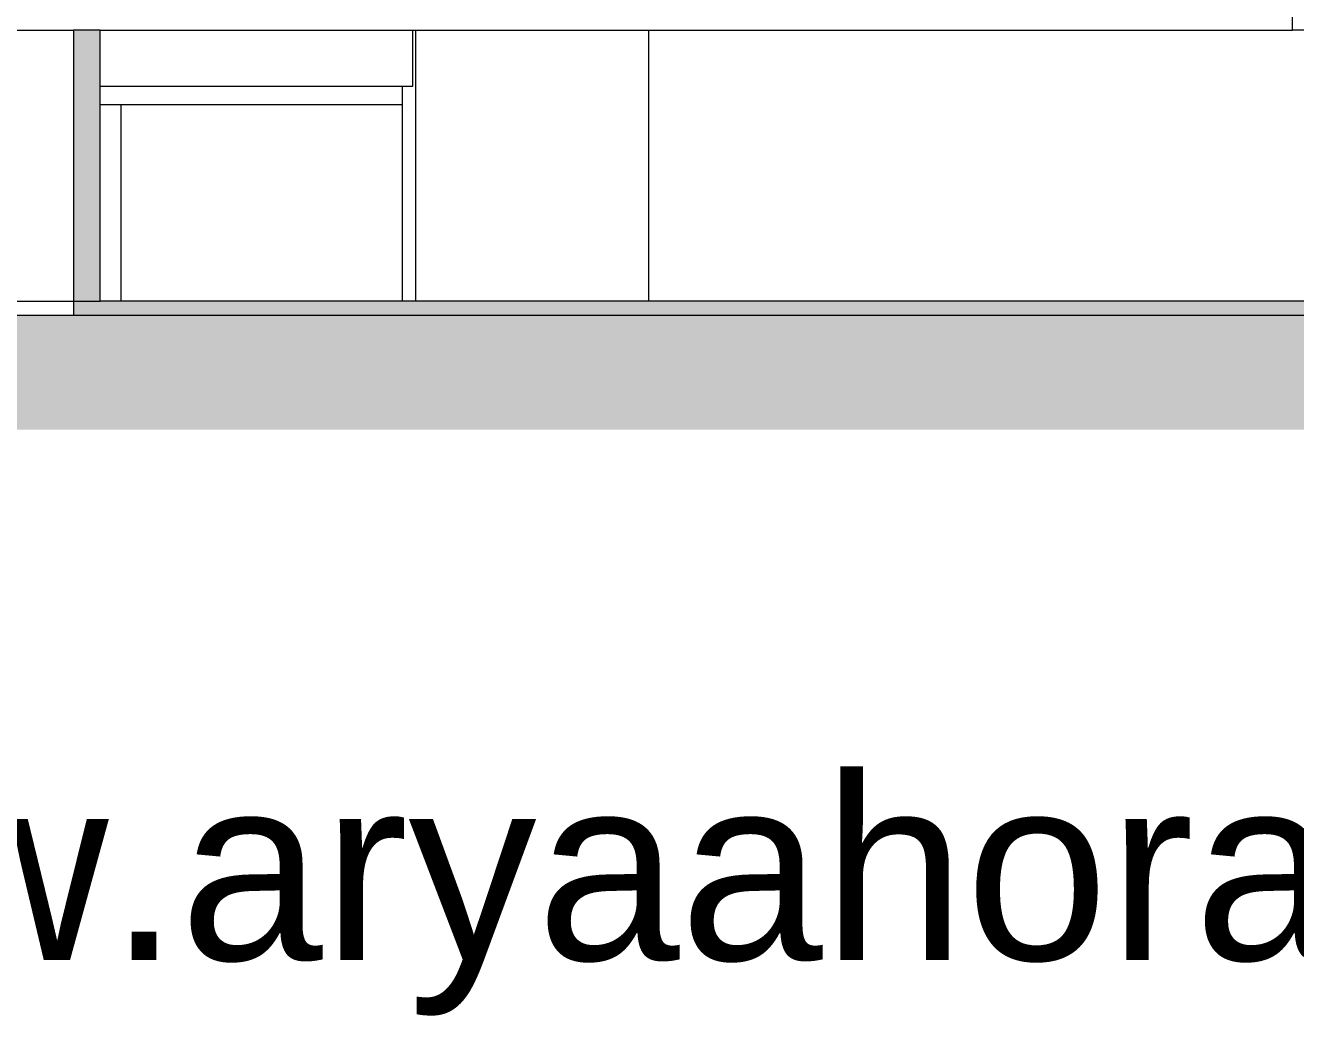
# Model space of a CAD drawing. Header units: millimetres. Extents: x -50556 to 48757, y -10837 to 15500.
# Drawn here: x -15039 to -1459, y -10837 to -250 of the extents above; entities that cross this region are included whole.
import ezdxf

# ---------------------------------------------------------------- set-up
doc = ezdxf.new("R2010")
doc.units = ezdxf.units.MM
for name, color, linetype, lineweight in [('A-DETL-GENF', 92, 'Continuous', 9), ('A-DETL-THIN', 151, 'Continuous', 9), ('A-FLOR', 192, 'Continuous', 9), ('A-FLOR-FNSH', 192, 'Continuous', 35), ('A-FLOR-PATT', 8, 'Continuous', 35), ('A-WALL', 113, 'Continuous', 9), ('A-WALL-PATT', 111, 'Continuous', 25), ('G-ANNO-TEXT', 231, 'Continuous', 9), ('S-FNDN', 32, 'Continuous', 9)]:
    doc.layers.add(name, color=color, linetype=linetype, lineweight=lineweight)
doc.styles.add('Arial_1', font='arial.ttf', dxfattribs={"height": 1967.065868})

msp = doc.modelspace()

# ---------------------------------------------------------------- hatches: boundary and pattern name
at = {"layer": 'A-DETL-GENF'}
h = msp.add_hatch(dxfattribs=at)
h.set_pattern_fill('FP_3', style=0, pattern_type=2)
h.set_pattern_definition([(0, (-2925.9, 5575), (635, 635), [635, -635]), (0, (-2925.9, 5813.1), (635, 635), [635, -635]), (0, (-2925.9, 6051.25), (635, 635), [635, -635]), (90, (-2846.5, 6130.6), (-635, 635), [635, -635]), (90, (-2608.4, 6130.6), (-635, 635), [635, -635]), (90, (-2370.3, 6130.6), (-635, 635), [635, -635])])
h.paths.add_polyline_path([(-12847, -4572), (44664, -4572), (44664, -3350), (-37556, -3350), (-37556, -300), (-50556, -300), (-50556, -4572), (-16153, -4572)], flags=0)
at = {"layer": 'A-FLOR-PATT', "lineweight": 9}
h = msp.add_hatch(dxfattribs=at)
h.set_pattern_fill('FP_1', color=256, style=0, pattern_type=2)
h.set_pattern_definition([(50, (-2925.9, 5575), (728.7365, -63.756), [76.2, -838.2]), (355, (-2925.9, 5575), (-140.972, 764.228), [60.96, -670.56]), (100.451, (-2865.2, 5569.7), (587.77, 700.467), [64.76, -712.36]), (46.184, (-2925.9, 5778.2), (1084.316, -168.171), [114.3, -1257.3]), (96.636, (-2835.5, 5764.2), (949.61, 989.71), [97.14, -1068.54]), (351.184, (-2925.9, 5778.2), (949.62, 989.7), [91.44, -1005.84]), (21, (-2824.3, 5727.4), (606.458, -409.0606), [76.2, -838.2]), (326, (-2824.3, 5727.4), (247.208, 736.753), [60.96, -670.56]), (71.451, (-2773.76, 5693.3), (853.668, 327.685), [64.76, -712.36]), (37.5, (-2925.9, 5575), (12.3547, 338.2201), [33.528, -628.904, 33.528, -647.192, -673.1]), (37.5, (-2925.9, 5575), (12.3547, 338.2201), [-1343.152, 33.528, -639.572]), (7.5, (-2925.9, 5575), (267.279, 400.722), [33.528, -354.584, 33.528, -613.664, -256.54]), (7.5, (-2925.9, 5575), (267.279, 400.722), [-1035.304, 33.528, -223.012]), (327.5, (-3152.47, 5575), (542.3633, -22.9153), [33.528, -220.472, 33.528, -758.952, -1051.56]), (327.5, (-3152.47, 5575), (542.3633, -22.9153), [-1046.48, 33.528, -1018.032]), (317.5, (-3254.07, 5575), (592.517, 101.707), [33.528, -296.672, 33.528, -492.76, -746.76]), (317.5, (-3254.07, 5575), (592.517, 101.707), [-856.488, 33.528, -713.232])])
h.paths.add_polyline_path([(23528, -3350), (44664, -3350), (44664, -3200), (-14524, -3200), (-14524, -3350), (16914, -3350)], flags=0)
at = {"layer": 'A-WALL-PATT', "lineweight": 9}
msp.add_hatch(color=256, dxfattribs=at).paths.add_polyline_path([(-14524, -3200), (-14241, -3200), (-14241, -300), (-14524, -300)], flags=0)

# ---------------------------------------------------------------- linework, layer by layer
at = {"layer": 'A-DETL-THIN'}
msp.add_line((44664, -3350), (-37556, -3350), dxfattribs=at)
at = {"layer": 'A-FLOR'}
for p, q in [((1132, -300), (-1493, -300)), ((-11009, -1100), (-14241, -1100))]:
    msp.add_line(p, q, dxfattribs=at)
at = {"layer": 'A-FLOR-FNSH', "color": 1, "lineweight": 18}
for p, q in [((-1493, -300), (-1493, 0)), ((-25740, -300), (-14524, -300)), ((-14241, -300), (-1493, -300)), ((-14524, -3200), (-14524, -3350)), ((44664, -3200), (-14241, -3200))]:
    msp.add_line(p, q, dxfattribs=at)
at = {"layer": 'A-WALL', "color": 1, "lineweight": 18}
for p, q in [((-14524, -300), (-14524, -3200)), ((-14241, -3200), (-14241, -300)), ((-14524, -3200), (-14241, -3200))]:
    msp.add_line(p, q, dxfattribs=at)
at = {"layer": 'A-WALL'}
for p, q in [((-14241, -300), (-14524, -300)), ((-10896, -900), (-10896, -300)), ((-10868, -300), (-10868, -3200)), ((-8377, -300), (-8377, -3200)), ((-14241, -900), (-10896, -900)), ((-11009, -3200), (-11009, -900)), ((-14020, -1100), (-14020, -3200))]:
    msp.add_line(p, q, dxfattribs=at)
at = {"layer": 'S-FNDN'}
msp.add_line((-19669, -3200), (-14524, -3200), dxfattribs=at)

# ---------------------------------------------------------------- texts
at = {"layer": 'G-ANNO-TEXT', "color": 7, "insert": (-20106, -8277), "char_height": 1967.07, "width": 29496, "attachment_point": 1, "line_spacing_factor": 0.938532, "style": 'Arial_1', "bg_fill": 3, "box_fill_scale": 1.25, "bg_fill_color": 0, "bg_fill_transparency": 0}
msp.add_mtext('www.aryaahora.com', dxfattribs=at)

doc.saveas('drawing.dxf')
